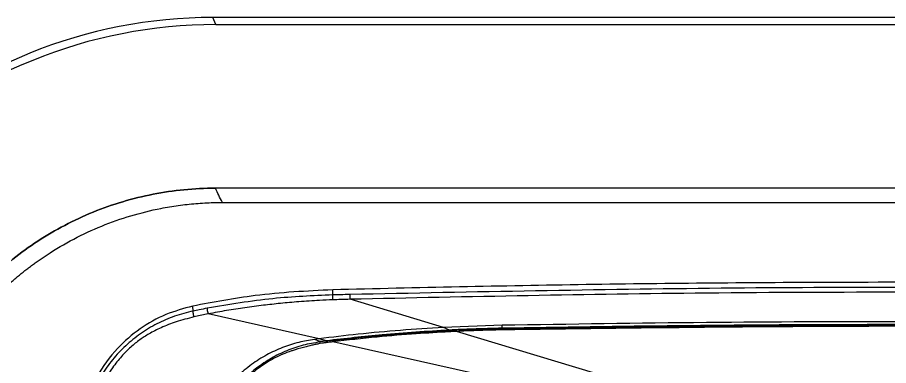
# Model space of a CAD drawing. Extents: x 398 to 508, y 623 to 782.
# Drawn here: x 447.62 to 452.97, y 648.25 to 650.38 of the extents above; entities that cross this region are included whole.
import ezdxf

# ---------------------------------------------------------------- set-up
doc = ezdxf.new("R2010")
doc.units = 0
doc.header["$MEASUREMENT"] = 0
doc.layers.add('GEOMETRY', color=2, linetype='Continuous', lineweight=25)

msp = doc.modelspace()

# ---------------------------------------------------------------- linework, layer by layer
at = {"layer": 'GEOMETRY'}
for p, q in [((448.8349, 650.3373), (448.8172, 650.381)), ((457.3368, 650.381), (448.8172, 650.381)), ((448.8349, 650.3373), (457.3191, 650.3373)), ((457.3214, 649.3335), (448.8326, 649.3335)), ((448.8752, 649.246), (457.2788, 649.246)), ((449.5532, 648.6786), (449.553, 648.7103)), ((448.695, 648.5796), (448.6932, 648.6099)), ((450.232, 648.4789), (449.6599, 648.6519)), ((448.7881, 648.5625), (448.7008, 648.5435)), ((449.469, 648.4095), (448.7881, 648.5625)), ((450.5923, 648.4921), (450.232, 648.4789)), ((450.2688, 648.4629), (450.232, 648.4789)), ((450.2688, 648.4599), (450.2688, 648.4629)), ((450.5927, 648.4711), (450.3117, 648.462)), ((451.1743, 648.1939), (450.3121, 648.4547)), ((450.5927, 648.4742), (450.5923, 648.4921)), ((450.5927, 648.4711), (450.5927, 648.4742)), ((449.469, 648.4095), (449.4417, 648.4061)), ((449.4747, 648.3925), (449.4417, 648.4061)), ((449.5144, 648.3974), (449.469, 648.4095)), ((449.5144, 648.3974), (449.4747, 648.3924)), ((449.5144, 648.3948), (449.4748, 648.3899)), ((449.5144, 648.3948), (449.5144, 648.3974)), ((449.4748, 648.3899), (449.4747, 648.3924)), ((450.7301, 648.126), (449.5527, 648.3907))]:
    msp.add_line(p, q, dxfattribs=at)
for centre in [(448.8265, 647.3696), (448.8442, 647.3258)]:
    msp.add_ellipse(centre, major_axis=(1.1337, -2.792), ratio=0.995571, start_param=2.75742, end_param=3.525766, dxfattribs=at)
for points, knots in [([(447.4437, 648.7696), (447.5364, 648.8598), (447.6362, 648.9394), (447.8488, 649.0784), (447.9617, 649.1378), (448.2014, 649.2353), (448.3241, 649.2718), (448.5119, 649.3086), (448.5752, 649.3178), (448.7031, 649.3303), (448.7679, 649.3335), (448.8326, 649.3335)], [0, 0, 0, 0, 0.25, 0.25, 0.5, 0.5, 0.75, 0.75, 0.875, 0.875, 1, 1, 1, 1]), ([(448.8326, 649.3335), (448.7027, 649.3335), (448.5745, 649.3208), (448.3241, 649.2718), (448.2014, 649.2353), (447.9617, 649.1378), (447.8488, 649.0784), (447.6362, 648.9394), (447.5364, 648.8598), (447.4437, 648.7696)], [0, 0, 0, 0, 0.00967877, 0.00967877, 0.01935754, 0.01935754, 0.02903631, 0.02903631, 0.03871509, 0.03871509, 0.03871509, 0.03871509]), ([(447.5037, 648.6885), (447.5107, 648.6953), (447.5248, 648.7088), (447.5461, 648.7286), (447.5678, 648.7482), (447.5897, 648.7674), (447.6118, 648.7863), (447.6343, 648.8048), (447.657, 648.823), (447.6799, 648.8408), (447.7032, 648.8584), (447.7267, 648.8755), (447.7504, 648.8924), (447.7744, 648.9089), (447.8432, 648.9546), (447.9607, 649.0238), (448.133, 649.1038), (448.3122, 649.1669), (448.453, 649.2016), (448.5509, 649.2193), (448.6046, 649.2276), (448.6584, 649.2343), (448.7124, 649.2395), (448.7666, 649.2432), (448.8209, 649.2456), (448.8571, 649.2458), (448.8752, 649.246)], [0, 0, 0, 0, 0.019314, 0.0386, 0.057861, 0.077102, 0.096327, 0.11554, 0.134745, 0.153947, 0.17315, 0.192358, 0.211575, 0.230806, 0.250054, 0.375116, 0.500004, 0.624991, 0.749958, 0.785736, 0.821448, 0.857122, 0.892787, 0.928469, 0.964198, 1, 1, 1, 1]), ([(456.601, 648.7103), (455.9417, 648.7246), (454.6269, 648.7532), (452.7957, 648.7589), (451.1056, 648.7454), (450.0713, 648.722), (449.553, 648.7103)], [0, 0, 0, 0, 0.280654, 0.559718, 0.779346, 1, 1, 1, 1]), ([(456.4948, 648.6811), (455.7353, 648.6964), (454.2165, 648.7268), (451.9375, 648.7268), (450.4187, 648.6964), (449.6592, 648.6811)], [0, 0, 0, 0, 0.333334, 0.666666, 1, 1, 1, 1]), ([(449.553, 648.7103), (449.3935, 648.7022), (449.1046, 648.6875), (448.8205, 648.6339), (448.6932, 648.6099)], [0, 0, 0, 0, 0.552177, 1, 1, 1, 1]), ([(449.5532, 648.6786), (449.4304, 648.6733), (449.1718, 648.662), (448.9166, 648.6193), (448.7826, 648.5969)], [0, 0, 0, 0, 0.47518, 1, 1, 1, 1]), ([(449.6592, 648.6812), (449.6395, 648.6807), (449.6041, 648.6799), (449.5688, 648.679), (449.5532, 648.6786)], [0, 0, 0, 0, 0.559975, 1, 1, 1, 1]), ([(449.5536, 648.6484), (449.5535, 648.6524), (449.5533, 648.6605), (449.5532, 648.6697), (449.5532, 648.676), (449.5532, 648.6778), (449.5532, 648.6786)], [0, 0, 0, 0, 0.27132, 0.55689, 0.782189, 1, 1, 1, 1]), ([(449.6599, 648.6519), (449.6598, 648.6558), (449.6596, 648.6638), (449.6594, 648.6726), (449.6593, 648.6786), (449.6593, 648.6803), (449.6592, 648.6812)], [0, 0, 0, 0, 0.275583, 0.561777, 0.785281, 1, 1, 1, 1]), ([(456.4942, 648.6519), (455.7656, 648.6671), (454.6267, 648.6909), (453.077, 648.6963), (451.5273, 648.6909), (450.3884, 648.6671), (449.6599, 648.6519)], [0, 0, 0, 0, 0.319834, 0.5, 0.680165, 1, 1, 1, 1]), ([(448.6932, 648.6099), (448.6372, 648.5948), (448.523, 648.5639), (448.3657, 648.4746), (448.2199, 648.3481), (448.0979, 648.1844), (448.0519, 648.0518), (448.0293, 647.9866)], [0, 0, 0, 0, 0.18075, 0.368595, 0.559808, 0.783697, 1, 1, 1, 1]), ([(449.5536, 648.6484), (449.5262, 648.6473), (449.4565, 648.6446), (449.349, 648.6373), (449.2341, 648.627), (449.1237, 648.6148), (449.0135, 648.6003), (448.9006, 648.583), (448.8256, 648.5693), (448.7881, 648.5625)], [0, 0, 0, 0, 0.106676, 0.27149, 0.418982, 0.555573, 0.703476, 0.851573, 1, 1, 1, 1]), ([(449.6599, 648.6519), (449.6403, 648.6513), (449.6049, 648.6501), (449.5695, 648.6489), (449.5536, 648.6484)], [0, 0, 0, 0, 0.551163, 1, 1, 1, 1]), ([(448.695, 648.5796), (448.6568, 648.5701), (448.5804, 648.5511), (448.4722, 648.5033), (448.3712, 648.4425), (448.2796, 648.3684), (448.1988, 648.2827), (448.131, 648.1868), (448.0757, 648.083), (448.0516, 648.0088), (448.0395, 647.9717)], [0, 0, 0, 0, 0.124974, 0.249962, 0.374942, 0.499947, 0.624963, 0.749971, 0.874971, 1, 1, 1, 1]), ([(448.7826, 648.5969), (448.7662, 648.5938), (448.737, 648.5882), (448.7078, 648.5822), (448.695, 648.5796)], [0, 0, 0, 0, 0.559817, 1, 1, 1, 1]), ([(448.7008, 648.5435), (448.6999, 648.5481), (448.698, 648.5576), (448.6961, 648.5688), (448.6951, 648.5765), (448.695, 648.5786), (448.695, 648.5796)], [0, 0, 0, 0, 0.269419, 0.556848, 0.783487, 1, 1, 1, 1]), ([(448.7881, 648.5625), (448.7873, 648.567), (448.7856, 648.5763), (448.7839, 648.5869), (448.7828, 648.594), (448.7827, 648.596), (448.7826, 648.5969)], [0, 0, 0, 0, 0.275145, 0.56335, 0.787514, 1, 1, 1, 1]), ([(448.7008, 648.5435), (448.6638, 648.5342), (448.5951, 648.5169), (448.5156, 648.4856), (448.4613, 648.4596), (448.4267, 648.4409), (448.3963, 648.4224), (448.3579, 648.3963), (448.3099, 648.3576), (448.2528, 648.3007), (448.1867, 648.2166), (448.12, 648.1025), (448.0896, 648.0056), (448.0743, 647.9568)], [0, 0, 0, 0, 0.125407, 0.233242, 0.280715, 0.323949, 0.362995, 0.397906, 0.477419, 0.565962, 0.663957, 0.830667, 1, 1, 1, 1]), ([(455.5617, 648.4921), (455.1436, 648.4985), (454.3155, 648.5113), (453.077, 648.5159), (451.8386, 648.5113), (451.0104, 648.4985), (450.5923, 648.4921)], [0, 0, 0, 0, 0.252409, 0.5, 0.747591, 1, 1, 1, 1]), ([(450.232, 648.4789), (450.144, 648.4734), (449.9694, 648.4625), (449.715, 648.4391), (449.5489, 648.4191), (449.469, 648.4095)], [0, 0, 0, 0, 0.34486, 0.684642, 1, 1, 1, 1]), ([(450.2688, 648.4629), (450.1311, 648.4545), (449.879, 648.4392), (449.6282, 648.4104), (449.5144, 648.3974)], [0, 0, 0, 0, 0.545922, 1, 1, 1, 1]), ([(449.552, 648.3993), (449.674, 648.4127), (449.9124, 648.4389), (450.1519, 648.453), (450.2688, 648.4599)], [0, 0, 0, 0, 0.511879, 1, 1, 1, 1]), ([(450.2692, 648.4524), (450.2014, 648.4485), (450.0533, 648.4399), (449.8143, 648.4202), (449.6435, 648.4009), (449.5527, 648.3907)], [0, 0, 0, 0, 0.283135, 0.618667, 1, 1, 1, 1]), ([(450.5927, 648.4742), (450.5322, 648.4728), (450.4242, 648.4704), (450.3163, 648.4652), (450.2688, 648.4629)], [0, 0, 0, 0, 0.559592, 1, 1, 1, 1]), ([(450.3117, 648.462), (450.3037, 648.4616), (450.2894, 648.4609), (450.2751, 648.4602), (450.2688, 648.4599)], [0, 0, 0, 0, 0.560002, 1, 1, 1, 1]), ([(450.2692, 648.4524), (450.2691, 648.4534), (450.269, 648.4554), (450.2689, 648.4577), (450.2688, 648.4593), (450.2688, 648.4597), (450.2688, 648.4599)], [0, 0, 0, 0, 0.271198, 0.55661, 0.781925, 1, 1, 1, 1]), ([(450.3121, 648.4547), (450.3041, 648.4543), (450.2898, 648.4535), (450.2755, 648.4528), (450.2692, 648.4524)], [0, 0, 0, 0, 0.556852, 1, 1, 1, 1]), ([(450.3121, 648.4547), (450.312, 648.4557), (450.3119, 648.4577), (450.3118, 648.4599), (450.3117, 648.4614), (450.3117, 648.4618), (450.3117, 648.462)], [0, 0, 0, 0, 0.275386, 0.561671, 0.785285, 1, 1, 1, 1]), ([(450.5928, 648.4638), (450.5402, 648.4627), (450.4466, 648.4606), (450.3531, 648.4565), (450.3121, 648.4547)], [0, 0, 0, 0, 0.561413, 1, 1, 1, 1]), ([(455.5613, 648.4742), (455.2565, 648.479), (454.641, 648.4888), (453.7121, 648.4959), (452.7206, 648.4971), (451.68, 648.4911), (450.9526, 648.4798), (450.5927, 648.4742)], [0, 0, 0, 0, 0.184047, 0.371702, 0.560814, 0.782646, 1, 1, 1, 1]), ([(455.5613, 648.4711), (454.7332, 648.4822), (453.077, 648.5044), (451.4208, 648.4822), (450.5927, 648.4711)], [0, 0, 0, 0, 0.5, 1, 1, 1, 1]), ([(450.5928, 648.4638), (450.5928, 648.4648), (450.5927, 648.4668), (450.5927, 648.469), (450.5927, 648.4705), (450.5927, 648.4709), (450.5927, 648.4711)], [0, 0, 0, 0, 0.27493, 0.561047, 0.784829, 1, 1, 1, 1]), ([(455.5612, 648.4638), (454.7332, 648.475), (453.077, 648.4973), (451.4209, 648.475), (450.5928, 648.4638)], [0, 0, 0, 0, 0.5, 1, 1, 1, 1]), ([(449.4417, 648.406), (449.4089, 648.4006), (449.3418, 648.3895), (449.2428, 648.3571), (449.1453, 648.3119), (449.052, 648.2528), (448.9659, 648.1805), (448.8897, 648.0963), (448.8245, 648.0024), (448.7925, 647.9335), (448.7766, 647.8991)], [0, 0, 0, 0, 0.113419, 0.231879, 0.354519, 0.480412, 0.60877, 0.738733, 0.869479, 1, 1, 1, 1]), ([(449.552, 648.3993), (449.545, 648.3985), (449.5324, 648.397), (449.5199, 648.3955), (449.5144, 648.3948)], [0, 0, 0, 0, 0.559979, 1, 1, 1, 1]), ([(449.5152, 648.3859), (449.515, 648.3871), (449.5148, 648.3895), (449.5145, 648.3922), (449.5144, 648.3941), (449.5144, 648.3946), (449.5144, 648.3948)], [0, 0, 0, 0, 0.274101, 0.562361, 0.787018, 1, 1, 1, 1]), ([(449.5527, 648.3907), (449.5526, 648.3918), (449.5523, 648.3941), (449.5521, 648.3968), (449.5519, 648.3986), (449.552, 648.3991), (449.552, 648.3993)], [0, 0, 0, 0, 0.274431, 0.562443, 0.786891, 1, 1, 1, 1]), ([(449.4748, 648.3899), (449.4399, 648.3842), (449.3701, 648.3726), (449.2694, 648.338), (449.1741, 648.2914), (449.086, 648.2324), (449.0065, 648.1624), (448.9374, 648.0824), (448.8786, 647.9944), (448.8499, 647.9303), (448.8356, 647.8982)], [0, 0, 0, 0, 0.124976, 0.249947, 0.374921, 0.499959, 0.624974, 0.749961, 0.874969, 1, 1, 1, 1]), ([(449.4755, 648.3809), (449.4688, 648.3793), (449.454, 648.3761), (449.4303, 648.3707), (449.4031, 648.3643), (449.3606, 648.3536), (449.3207, 648.342), (449.2736, 648.3261), (449.226, 648.307), (449.1605, 648.273), (449.0865, 648.2231), (449.0117, 648.1569), (448.9436, 648.0768), (448.889, 647.9867), (448.859, 647.9246), (448.844, 647.8935)], [0, 0, 0, 0, 0.024822, 0.053864, 0.087118, 0.12457, 0.210677, 0.235676, 0.302437, 0.3942, 0.499364, 0.621862, 0.751417, 0.875812, 1, 1, 1, 1]), ([(449.4755, 648.3809), (449.4754, 648.382), (449.4751, 648.3844), (449.4749, 648.3872), (449.4748, 648.3891), (449.4748, 648.3897), (449.4748, 648.3899)], [0, 0, 0, 0, 0.269296, 0.556612, 0.783281, 1, 1, 1, 1]), ([(449.5152, 648.3859), (449.5079, 648.385), (449.4947, 648.3833), (449.4815, 648.3816), (449.4755, 648.3809)], [0, 0, 0, 0, 0.549455, 1, 1, 1, 1]), ([(449.5527, 648.3907), (449.5458, 648.3898), (449.5333, 648.3882), (449.5208, 648.3866), (449.5152, 648.3859)], [0, 0, 0, 0, 0.547778, 1, 1, 1, 1])]:
    msp.add_open_spline(points, degree=3, knots=knots, dxfattribs=at)
msp.add_open_spline([(448.8752, 649.246), (448.8596, 649.2751), (448.8455, 649.3043), (448.8326, 649.3335)], degree=3, dxfattribs=at)

doc.saveas('drawing.dxf')
